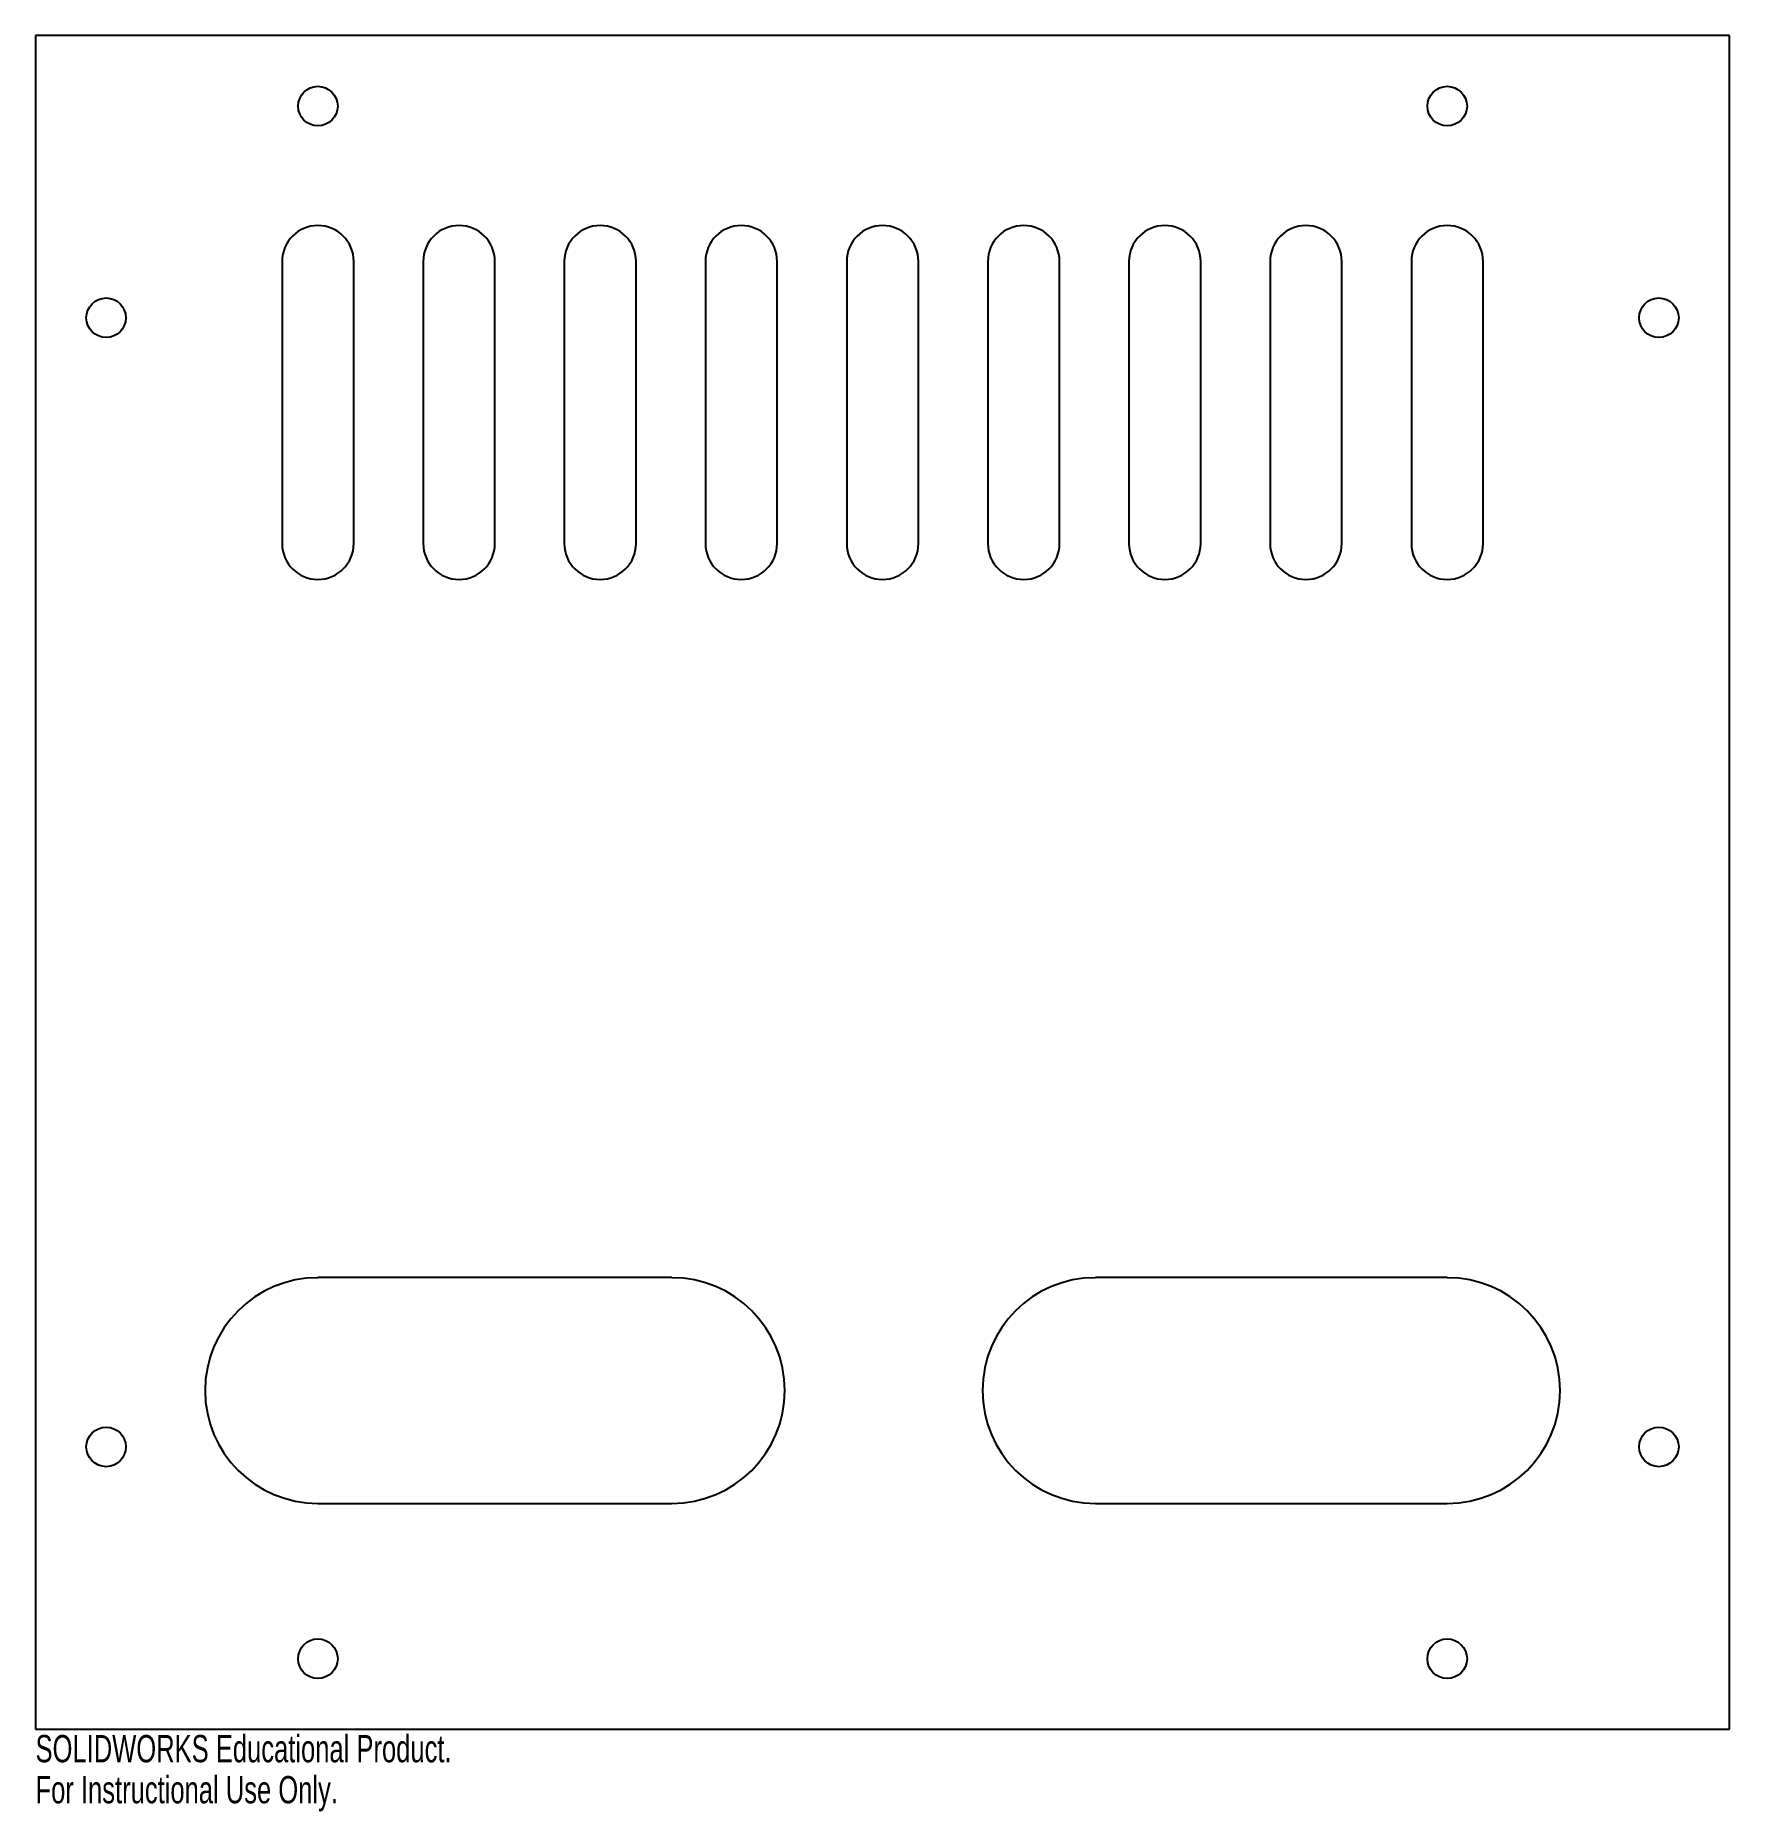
# Model space of a CAD drawing. Header units: inches. Extents: x 0 to 11.8, y -0.6 to 11.8.
import ezdxf

# ---------------------------------------------------------------- set-up
doc = ezdxf.new("R2010")
doc.units = ezdxf.units.IN
doc.header["$MEASUREMENT"] = 0
doc.styles.add('SLDTEXTSTYLE0', font='TXT', dxfattribs={"width": 0.7})

msp = doc.modelspace()

# ---------------------------------------------------------------- linework, layer by layer
at = {"color": 7, "linetype": 'Continuous', "lineweight": 25}
for p, q in [((11.811, 11.811), (0, 11.811)), ((0, 11.811), (0, 0)), ((11.811, 0), (11.811, 11.811)), ((1.719, 10.236), (1.719, 8.268)), ((2.219, 8.268), (2.219, 10.236)), ((2.703, 10.236), (2.703, 8.268)), ((3.203, 8.268), (3.203, 10.236)), ((3.687, 10.236), (3.687, 8.268)), ((4.187, 8.268), (4.187, 10.236)), ((4.671, 10.236), (4.671, 8.268)), ((5.171, 8.268), (5.171, 10.236)), ((5.656, 10.236), (5.656, 8.268)), ((6.156, 8.268), (6.156, 10.236)), ((6.64, 10.236), (6.64, 8.268)), ((7.14, 8.268), (7.14, 10.236)), ((7.624, 10.236), (7.624, 8.268)), ((8.124, 8.268), (8.124, 10.236)), ((8.608, 10.236), (8.608, 8.268)), ((9.108, 8.268), (9.108, 10.236)), ((9.593, 10.236), (9.593, 8.268)), ((10.093, 8.268), (10.093, 10.236)), ((4.437, 3.15), (1.969, 3.15)), ((9.843, 3.15), (7.39, 3.15)), ((1.969, 1.575), (4.437, 1.575)), ((7.39, 1.575), (9.843, 1.575)), ((0, 0), (11.811, 0))]:
    msp.add_line(p, q, dxfattribs=at)
for centre in [(1.969, 11.319), (9.843, 11.319), (0.492, 9.843), (11.319, 9.843), (0.492, 1.969), (11.319, 1.969), (1.969, 0.492), (9.843, 0.492)]:
    msp.add_circle(centre, 0.138, dxfattribs=at)
for centre, radius, start, end in [((1.969, 10.236), 0.25, 0, 180), ((2.953, 10.236), 0.25, 0, 180), ((3.937, 10.236), 0.25, 0, 180), ((4.921, 10.236), 0.25, 0, 180), ((5.906, 10.236), 0.25, 0, 180), ((6.89, 10.236), 0.25, 0, 180), ((7.874, 10.236), 0.25, 0, 180), ((8.858, 10.236), 0.25, 0, 180), ((9.843, 10.236), 0.25, 0, 180), ((1.969, 8.268), 0.25, 180, 0), ((2.953, 8.268), 0.25, 180, 0), ((3.937, 8.268), 0.25, 180, 0), ((4.921, 8.268), 0.25, 180, 360), ((5.906, 8.268), 0.25, 180, 0), ((6.89, 8.268), 0.25, 180, 0), ((7.874, 8.268), 0.25, 180, 0), ((8.858, 8.268), 0.25, 180, 0), ((9.843, 8.268), 0.25, 180, 0), ((1.969, 2.362), 0.787, 90, 270), ((4.437, 2.362), 0.787, 270, 90), ((7.39, 2.362), 0.787, 90, 270), ((9.843, 2.362), 0.787, 270, 90)]:
    msp.add_arc(centre, radius, start, end, dxfattribs=at)

# ---------------------------------------------------------------- texts
at = {"color": 7, "linetype": 'Continuous', "char_height": 0.1903, "attachment_point": 1, "style": 'SLDTEXTSTYLE0'}
for s, insert in [('SOLIDWORKS Educational Product.', (0, -0.04)), ('For Instructional Use Only.', (0, -0.326))]:
    msp.add_mtext(s, dxfattribs=dict(at, insert=insert))

doc.saveas('drawing.dxf')
